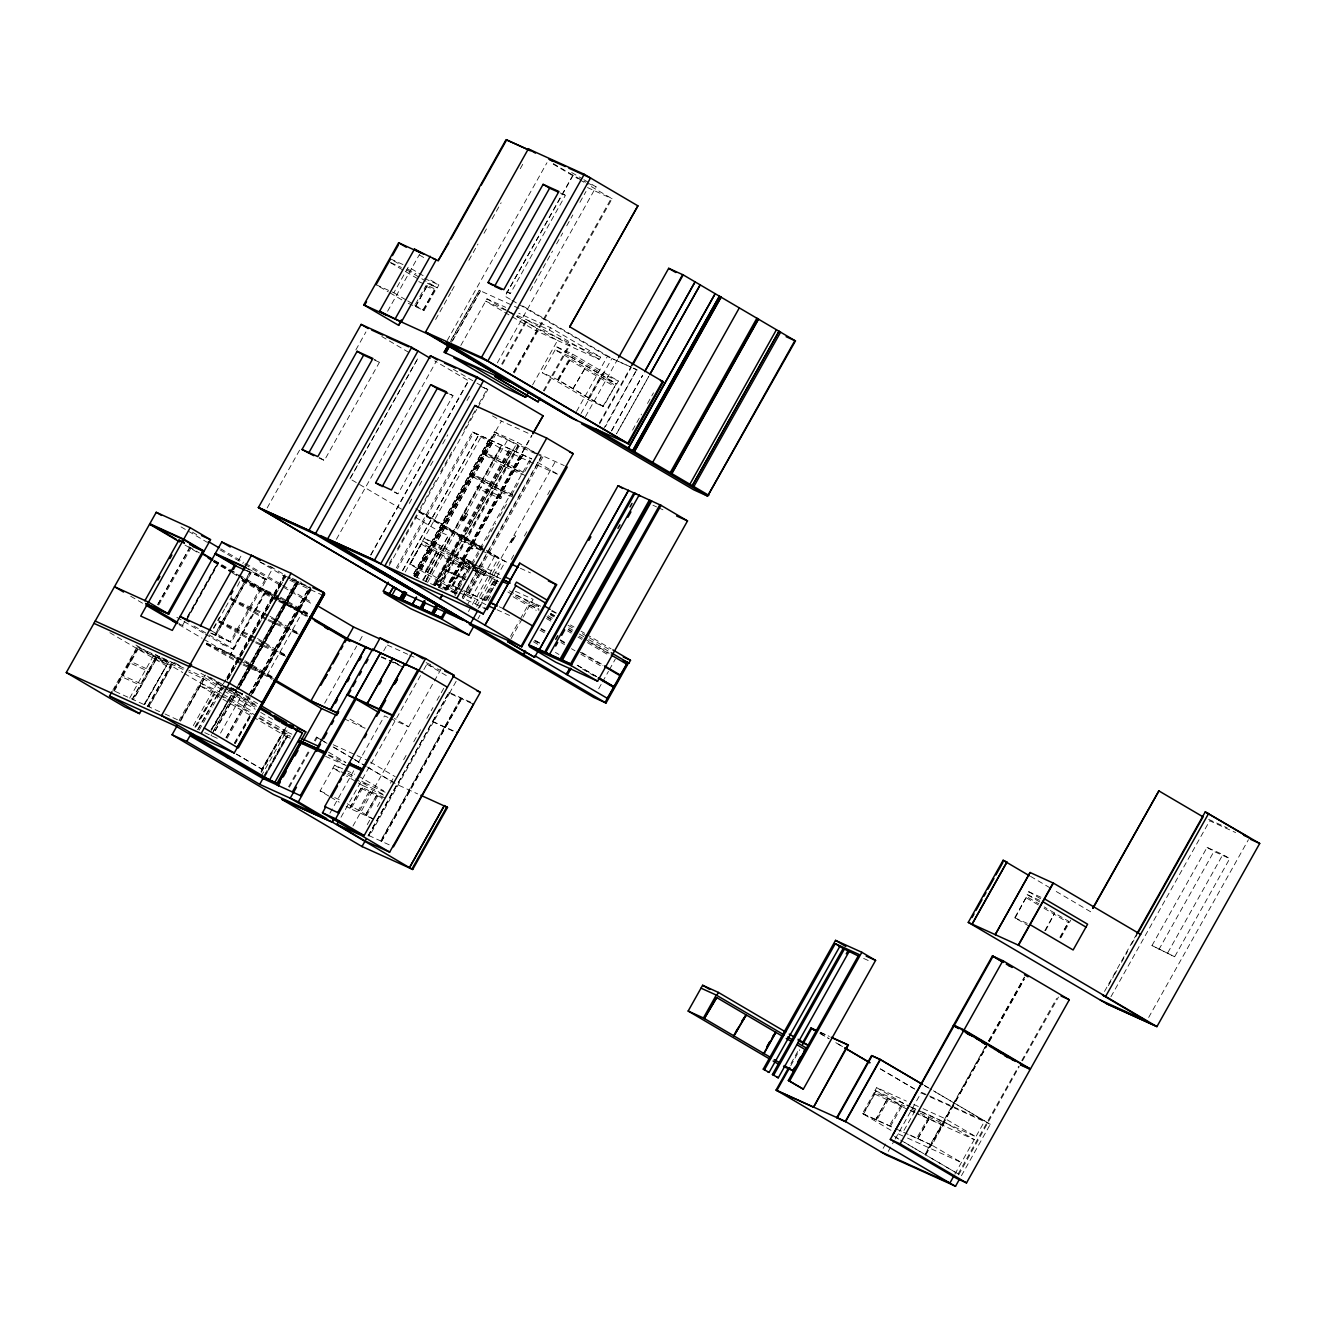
<?xml version="1.0" encoding="UTF-8"?>
<svg xmlns="http://www.w3.org/2000/svg" width="1326" height="1326" viewBox="0 0 1326 1326"><rect width="100%" height="100%" fill="white"/><g stroke="black" fill="none" stroke-linecap="round" stroke-linejoin="round"><path stroke-width="0.75" stroke-dasharray="5 3.75" d="M284.576 577.937L284.609 576.396L285.587 576.976L227.973 679.625M285.587 576.976L284.493 575.55L225.171 681.266M252.968 693.216L311.577 588.761L310.615 588.197L310.417 589.639L321.621 594.744M421.9 542.997L410.016 564.18L421.9 542.997L466.818 569.434L454.934 590.617L466.818 569.434M436.801 553.224L436.784 551.765L425.431 573.18M1015.202 917.973L1026.573 896.558L1038.805 903.752M1060.253 937.797L1068.789 921.388L1044.175 906.918M157.695 604.441L189.767 547.29M157.91 604.523L189.966 547.389M158.706 605.037L190.994 547.986M112.76 690.282L137.158 646.79L187.215 669.63M114.401 688.84L121.279 676.558L141.12 685.691L133.246 699.714L132.235 699.117L140.108 685.094L141.12 685.691M122.091 675.133L129.152 662.536L148.993 671.669L141.915 684.266L122.091 675.133L123.103 675.73M130.976 661.707L129.948 661.11L137.026 648.513L186.634 671.022M113.771 690.879L137.374 648.828M114.301 691.128L138.037 649.127L137.026 648.513M129.666 698.156L153.634 655.425L168.899 662.354L167.623 664.641L152.357 657.713M132.501 699.233L156.103 657.166L157.114 657.779L133.512 699.846M149.788 670.243L156.849 657.646L155.838 657.05L148.777 669.647L149.788 670.243L129.948 661.11M182.507 625.391L185.076 620.8M187.513 616.457L217.58 562.887L218.508 563.368L186.983 619.524M186.469 619.292L217.978 563.119M188.043 616.689L218.11 563.119M144.252 704.156L166.413 665.834L144.766 704.388M144.633 704.421L167.093 664.409M147.65 706.112L171.269 664.044L172.496 664.74L148.877 706.808M147.866 706.211L171.468 664.144M148.678 706.708L172.281 664.641M267.172 507.924L300.422 448.669M355.849 349.915L365.926 331.948M238.465 560.55L242.128 554.003M376.087 284.709L393.855 292.764L408.325 266.974L426.989 277.963M387.606 311.229L419.48 254.443M213.403 628.06L219.304 617.535M213.834 628.309L224.658 608.999M225.652 607.242L231.553 596.717M237.47 586.191L241.862 577.175M214.878 634.839L249.951 572.335M215.674 635.353L250.747 572.849M319.085 458.067L324.356 460.454L379.435 362.296L374.562 359.429M205.298 674.951L204.005 677.238L188.773 670.194M193.994 626.054L233.343 649.127L223.216 644.602L220.646 649.176L231.188 653.95L266.261 591.446L265.316 590.965L232.812 648.895M180.535 721.211L204.138 679.144L188.607 671.917M427.386 285.521L425.712 286.068L414.408 306.057L415.502 306.687L427.386 285.521L435.923 289.399L424.038 310.566L405.607 302.079M415.419 306.654L427.303 285.488L425.646 286.035M265.25 579.28L230.177 641.784L211.265 633.198M210.585 633.032L231.188 642.381L266.261 579.876L245.907 567.909M246.586 570.379L266.526 579.429L272.941 567.976L260.261 562.224M423.027 309.969L434.265 289.93L435.923 289.399M265.846 591.214L230.658 653.718L272.394 678.266M423.375 310.135L436.221 287.228L427.337 283.2M428.364 283.814L437.249 287.841L438.856 284.941L428.679 278.957M193.298 725.637L216.983 683.454L222.238 685.84M194.905 727.046L214.431 692.255L218.459 694.542M195.336 727.228L214.563 694.161L195.867 727.46M221.492 693.299L216.237 690.2L214.961 692.487L199.696 685.559L290.394 738.93M197.574 729.781L225.901 679.31M226.912 677.503L284.543 574.804L290.212 577.374M198.104 729.499L222.967 685.194L224.077 685.84L213.138 705.349M227.011 679.061L284.493 576.313L289.963 578.799M227.177 679.857L283.416 579.628M199.215 730.145L212.143 707.106M227.293 680.122L283.565 579.727M435.641 319.5L450.757 292.582M451.768 290.775L454.785 285.388M468.89 260.261L477.973 244.1M484.007 233.326L488.051 226.133M492.079 218.956L501.145 202.795M520.289 168.684L524.317 161.49M349.948 478.819L418.138 357.904L349.948 478.819L401.463 509.134M210.967 729.864L231.172 695.056L211.497 730.112M211.381 730.112L231.586 695.288L212.889 728.604M238.232 684.862L295.483 582.86L296.974 581.998L310.93 588.462L251.161 695.222M236.376 688.542L295.632 582.943L289.946 580.357M239.36 684.664L296.974 581.998M236.061 691.128L211.199 735.433L212.326 736.096M240.006 684.962L297.621 582.296L238.166 689.321M238.315 688.84L298.615 582.097L297.488 581.451L236.161 690.747L237.271 691.393M215.094 730.676L236.973 691.691M215.309 730.775L237.188 691.791L235.862 691.028L211 735.333L212.11 735.996M240.288 686.023L298.615 582.097L240.967 685.525M220.547 733.096L242.658 693.697M447.21 340.517L546.958 162.75M249.222 694.343L308.477 588.761L309.969 587.899L291.67 579.611M249.371 694.426L308.626 588.843L297.422 583.738M336.406 539.317L436.155 361.55M225.984 737.687L248.857 696.929M251.161 693.05L309.969 587.899M226.199 737.786L249.056 697.028M251.99 692.653L310.615 588.197M227.094 738.35L250.183 697.691M252.288 693.713L311.61 587.998M451.155 339.754L479.299 290.195L450.426 341.66M451.437 342.257L480.31 290.792L512.101 305.212M452.68 340.649L480.559 290.974L479.034 290.079M267.09 675.149L302.162 612.645M234.321 743.157L250.067 715.112L250.995 715.592L235.266 743.637M234.735 743.405L250.597 715.36M460.818 345.456L486.974 298.864L505.67 307.334M510.278 299.311L504.974 296.195L572.915 175.148L585.694 182.176M573.18 175.281L504.974 296.195M394.419 492.228L397.933 493.819L453.011 395.662L449.763 393.739M506.83 291.902L510.344 293.494L565.423 195.336L560.533 192.469M370.667 554.865L468.41 380.695M370.915 555.047L468.658 380.877L434.729 360.887M409.237 503.515L412.287 498.095M419.381 485.449L423.442 478.222M430.536 465.575L433.569 460.155M442.702 443.895L447.774 434.862M467.034 400.535L471.095 393.308M236.608 754.279L261.935 769.179L285.554 727.112M530.234 290.842L552.544 251.095M556.605 243.868L562.688 233.028M566.732 225.801L572.815 214.961M579.91 202.314L585.993 191.474M286.068 727.361L261.935 769.179M261.222 772.494L286.267 727.875M291.853 734.173L288.107 732.482L286.814 734.77L290.56 736.46M264.587 774.848L286.217 736.295L290.908 738.549M263.874 776.887L287.311 735.134L290.891 736.759M266.377 773.605L287.029 736.792M264.62 777.202L287.245 736.891L286.217 736.295M497.349 362.86L596.103 186.9L590.866 183.817M389.363 563.335L393.391 556.158M397.419 548.981L416.563 514.853M420.591 507.676L436.718 478.951M440.746 471.758L451.835 452.017M463.918 430.469L475.006 410.712M479.034 403.535L487.09 389.164M501.709 364.004L526.571 319.682L569.981 345.125L544.124 391.203M389.115 565.556L476.78 409.336M477.791 407.546L487.869 389.595L483.559 387.076M502.488 364.352L527.35 320.047M396.341 567.893L472.636 431.961L531.825 458.962L473.78 432.641L397.502 568.572M324.638 703.228L356.694 646.077M359.711 640.723L363.374 634.176M600.628 357.158L537.063 328.318L535.77 330.622L599.335 359.445L600.628 357.158L550.539 327.688L518.764 313.267M513.709 371.86L536.582 331.102L485.681 301.151L515.599 314.71M402.491 570.677L478.802 434.762L402.607 570.76M513.543 372.507L611.286 198.336M514.322 372.921L612.065 198.751L586.656 183.85M405.242 571.954L481.553 436.022M473.465 568.937L438.226 548.202L422.43 541.041L468.774 568.224L455.929 591.114L410.016 564.18L422.961 541.273M288.554 786.799L308.477 751.312M314.444 740.67L316.433 737.123L322.748 740.057M289.333 787.23L310.251 749.969M315.223 741.085L317.212 737.538L326.063 742.759M517.471 315.555L549.262 329.975L550.539 327.688M462.36 596.833L541.223 456.31L517.405 442.304L494.416 431.878L413.878 575.716L490.272 439.851M414.458 575.932L501.361 421.088L521.615 430.27M494.449 433.934L495.576 434.596L415.668 576.992L414.541 576.329L494.449 433.934L534.842 452.249M414.773 576.147L491.068 440.215M415.403 576.296L440.298 531.941L448.387 535.687L423.491 580.042M415.635 576.644L491.929 440.713M416.795 577.324L493.123 441.409M416.977 577.407L493.255 441.475L491.001 440.166M410.115 564.163L425.381 571.092L439.851 545.317L471.559 563.964M425.033 573.014L436.917 551.831M422.994 579.744L448.387 535.687M532.621 384.888L557.484 340.567L517.123 316.815M383.695 650.9L387.358 644.353M426.392 579.28L501.709 445.155M558.577 380.148L570.462 358.965L558.047 379.916L603.496 406.568L588.131 399.673L542.317 372.722L556.787 346.931L572.583 354.092L618.38 381.043L616.772 383.927L600.976 376.766M425.563 581.169L501.676 445.138M425.961 581.749L500.747 448.503L558.776 474.824L536.881 461.929M461.564 519.742L462.492 520.24L461.564 519.742L465.26 513.162L466.188 513.659L461.929 519.908M462.128 520.074L465.26 513.162M427.602 582.396L507.526 440.017M463.122 520.438L466.818 513.858L467.746 514.355L464.05 520.936L463.122 520.438L464.05 520.936M463.487 520.604L467.183 514.024M463.686 520.77L467.365 514.19M433.337 584.551L509.615 448.619M434.132 584.915L510.344 448.934L512.598 450.243L436.138 586.092M455.299 593.617L435.011 583.838L460.006 539.284L484.471 550.572M543.328 390.855L569.185 344.76L569.981 345.125M457.238 593.252L435.475 583.291L443.249 569.434L466.006 579.744M444.475 569.069L443.713 568.622L451.486 554.765L474.227 565.075M452.713 554.384L451.951 553.937L459.724 540.08L482.465 550.389M434.994 585.429L511.272 449.481M328.782 796.048L320.096 790.942L334.566 765.152L354.606 774.251M435.177 585.512L511.455 449.564M481.802 547.406L462.36 538.588L461.481 540.146L460.006 539.284M462.36 538.588L441.442 526.273L464.431 536.698L517.405 442.304M513.659 497.631L493.123 485.548L470.15 475.139L492.394 488.217L493.289 486.625L512.731 495.427M525.792 476.001L505.256 463.934L482.283 453.509L504.526 466.586L505.421 464.995L523.107 473.001M440.05 581.849L451.801 560.6L440.447 582.015M438.425 587.153L518.333 444.757L519.46 445.42L439.552 587.816M439.387 586.407L518.234 445.901L539.45 455.514M557.583 379.634L570.429 356.744L616.242 383.695L603.396 406.585L557.583 379.634L542.317 372.722M602.965 406.336L615.38 385.402L555.163 349.815L570.959 356.976L572.583 354.092M444.691 589.838L520.886 453.84M445.072 589.838L531.726 435.409M445.337 589.954L531.991 435.541M452.614 577.771L452.514 576.644L456.094 578.351L455.647 579.147L452.05 577.44L455.647 579.147M461.299 562.29L460.288 562.771L463.885 564.478L464.332 563.666L460.735 561.975L463.769 563.335L463.885 564.478M469.454 547.754L469.354 546.627L472.934 548.334L472.487 549.13L468.907 547.439L472.487 549.13M445.901 590.368L522.195 454.453L446.017 590.435M498.675 581.783L464.398 562.125L466.023 559.24L471.625 561.776M455.083 578.816L456.094 578.351M471.923 548.798L472.934 548.334M459.509 589.705L452.05 585.247L463.934 564.064L496.885 579.014L497.399 580.821L486.161 600.844L461.166 589.374M453.078 585.843L464.315 565.804L463.934 564.064M329.892 813.236L354.175 769.958M358.235 762.748L384.54 715.858L388.253 717.548M454.387 594.214L530.665 458.282M455.033 595.805L484.321 543.594M486.659 539.45L495.692 523.356M499.703 516.195L507.576 502.173M511.604 494.979L518.764 482.216M524.748 471.559L530.814 460.752M573.064 388.75L585.346 367.733L572.931 388.667M463.404 598.639L543.312 456.243L542.185 455.58L462.277 597.96L482.482 607.126M341.014 817.214L422.861 671.354M423.872 669.564L426.906 664.16L439.95 670.061M468.592 592.739L480.476 571.572L480.857 573.313L469.47 593.286M349.832 808.412L361.086 788.373L362.744 787.826L385.982 798.368M362.744 787.826L350.86 809.009L346.152 806.258M385.153 792.219L365.098 783.119L363.49 786.003L346.517 776.025M466.603 606.197L494.482 556.522L487.471 552.395M576.512 411.458L607.374 356.445L631.657 367.451M468.443 611.551L471.426 606.231M472.421 604.457L498.311 558.329L484.189 550.008M588.479 397.734L600.496 376.634M588.131 399.673L602.601 373.882L618.38 381.043M581.053 413.447L611.932 358.434L631.425 367.285M475.354 604.059L555.263 461.663M510.858 542.085L514.554 535.505L515.482 536.002L511.786 542.583L510.858 542.085L511.786 542.583M511.223 542.251L514.919 535.671M511.405 542.417L515.101 535.837M352.981 826.015L440.912 669.332M476.631 606.363L502.521 560.235L509.118 563.152M585.462 416.613L617.551 359.429M478.089 608.568L493.388 581.302L497.001 582.943M479.498 607.59L505.388 561.462L484.305 549.063M485.001 600.181L497.018 579.064M365.313 815.424L376.551 795.385L378.275 794.871L366.324 816.02L365.313 815.424L376.617 795.418M486.012 600.777L497.25 580.755L464.315 565.804M477.94 618.877L479.962 615.264M488.051 600.86L491.084 595.457M511.289 559.456L514.322 554.053M524.416 536.035L527.45 530.649M547.671 494.631L550.688 489.228M367.252 824.59L371.297 817.38M377.363 806.573L382.418 797.572M390.49 783.169L394.535 775.975M403.634 759.765L407.679 752.555M413.745 741.764L420.806 729.151M426.873 718.344L432.939 707.554M436.983 700.343L444.044 687.746M599.402 422.928L630.48 367.551M367.982 835.861L396.872 784.412L417.64 793.893M368.23 836.043L448.934 692.338L471.294 702.482M599.584 423.922L630.828 368.263M432.608 721.692L433.37 722.14L369.506 835.927L368.744 835.479L432.608 721.692L457.337 733.013M448.752 692.901L449.514 693.349L433.503 721.908L432.724 721.46L448.752 692.901L473.498 704.222M456.127 681.349L449.696 692.785L448.934 692.338M602.899 430.022L636.745 369.689L605.402 426.773M380.86 840.966L444.707 727.178M444.84 726.946L460.868 698.388M611.452 430.917L642.696 375.258L611.518 430.95M381.407 841.314L445.254 727.543M445.387 727.294L461.415 698.736M510.543 636.381L519.328 620.717M520.306 618.977L530.068 601.556L538.588 606.579M511.057 638.684L522.096 619.01M523.107 617.22L533.135 599.335L515.068 591.131M632.552 430.121L641.519 414.143M647.486 403.502L653.469 392.861M598.689 688.774L601.606 683.553M602.584 681.813L608.452 671.37M609.43 669.63L615.281 659.171M790.976 1063.518L798.948 1049.33M790.76 1065.706L799.727 1049.744M914.841 1112.68L905.559 1108.47L875.011 1090.502L876.635 1087.618L906.338 1101.077M890.973 1130.332L862.464 1113.525L874.348 1092.342L904.796 1106.149M876.038 1091.099L863.193 1113.989L893.923 1127.929M863.475 1114.122L874.712 1094.083L874.348 1092.342M876.867 1120.188L875.724 1119.542L887.608 1098.359L888.105 1100.166L876.751 1120.138M875.84 1119.592L887.724 1098.409M901.398 1104.624L889.398 1125.741L890.542 1126.387M890.426 1126.338L901.779 1106.365L901.282 1104.558M883.149 1148.382L886.133 1143.062M1039.717 901.929L1027.136 894.602L1028.744 891.718L1041.026 897.288M1029.208 926.194L1014.688 917.725L1027.65 894.835M888.238 1151.416L894.205 1140.774M895.199 1139.001L921.089 1092.856L928.565 1096.254M915.089 1110.823L903.089 1131.94L899.691 1130.398M928.764 1117.022L916.763 1138.139L917.89 1138.802L929.128 1118.763L928.648 1116.973M917.774 1138.736L929.012 1118.713M1044.772 930.736L1054.684 913.084L1044.374 932.907M985.268 1046.728L924.835 1154.416L958.814 1174.306L925.1 1154.565L986.527 1045.087M988.5 1040.976L1024.335 977.113M988.748 1041.125L1024.6 977.262M922.034 1112.315L975.87 1136.73L945.339 1118.763L943.714 1121.647L974.245 1139.614L916.697 1113.508M925.531 1154.731L985.964 1047.043M989.196 1041.291L1024.037 979.201M925.797 1154.88L987.224 1045.402M989.445 1041.44L1024.302 979.35M895.63 1128.691L931.88 1145.15L944.725 1122.244L921.437 1111.553M1059.888 937.283L1068.789 921.388M1060.833 937.78L1070.712 920.178M954.836 1174.223L984.704 1120.984L929.891 1088.745M958.118 1173.991L1018.55 1066.303M1021.766 1060.551L1056.623 998.461M958.698 1174.853L1019.246 1066.618M1022.462 1060.866L1058.463 997.086M961.433 1175.714L990.307 1124.249L933.438 1090.801M1104.492 991.45L1136.73 934.001M1108.37 985.649L1113.409 976.682M1114.404 974.875L1117.437 969.488M1121.465 962.311L1127.514 951.538M1131.542 944.361L1136.581 935.377M1110.939 996.754L1209.693 820.794L1235.617 832.562M1151.996 945.554L1207.074 847.397L1222.87 854.574L1229.749 858.602L1174.654 956.759L1151.996 945.554L1174.654 956.759M1158.874 949.598L1213.953 851.441L1229.749 858.602M1167.792 952.714L1222.87 854.574M1148.664 1017.44L1248.429 839.69M261.073 771.599L285.736 727.659M261.139 776.323L287.046 730.145M584.302 368.711L585.479 367.799M478.172 486.244L476.846 486.675L477.145 488.067L500.117 498.493L501.443 498.046L501.145 496.653L478.172 486.244L478.471 487.636L477.145 488.067M501.145 496.653L499.819 497.101L500.117 498.493M587.435 182.955L596.103 186.9M587.517 187.563L612.065 198.751M560.169 192.95L565.423 195.336M514.455 306.339L520.09 308.908M633.198 368.081L636.745 369.689M633.53 368.296L637.259 370.004M402.988 264.57L390.557 258.918L400.734 264.918M390.722 262.614L401.38 267.454M424.651 278.51L438.856 284.941M418.767 281.609L423.889 283.93M425.712 286.068L434.265 289.93M483.476 387.524L487.355 389.28M480.36 386.181L487.869 389.595M374.181 359.91L379.435 362.296M449.497 394.071L453.011 395.662M523.472 431.116L528.991 433.619M652.956 505.239L656.585 506.897M658.409 507.725L663.862 510.195M536.682 453.078L564.23 465.575M504.526 466.586L522.195 474.609M492.394 488.217L510.062 496.239M1208.649 819.402L1227.18 827.805M480.509 550.257L471.608 546.213M481.902 550.82L498.311 558.329M520.339 568.241L530.499 572.915M439.851 545.317L424.055 538.157L469.868 565.108L468.244 567.992L484.04 575.153L475.222 569.965M479.1 565.174L501.526 575.335M451.951 553.937L475.454 564.71M474.99 565.522L451.486 554.765M464.398 562.125L475.603 567.213M477.476 568.058L499.902 578.219M500.913 578.816L465.409 562.721L452.564 585.611L488.067 601.722M473.365 566.699L485.647 572.268L473.316 565.009M495.427 585.843L491.78 584.186L495.327 586.291M515.482 594.943L530.068 601.556M540.61 606.164L531.577 602.07L538.638 606.231M551.467 611.087L556.887 613.54M529.952 604.954L539.118 609.115M550.124 614.104L555.627 616.59L550.522 613.59M443.713 568.622L464.713 578.136M463.255 578.6L443.249 569.434M452.05 585.247L459.343 588.545M499.289 606.794L503.018 608.501M459.31 592.656L471.194 598.043L464.15 593.899M485.83 604.673L461.249 590.716M497.035 609.761L510.112 615.695M435.475 583.291L458.216 593.6M435.011 583.838L456.227 593.451M414.541 576.329L445.768 590.484M1090.701 911.807L1053.656 889.978M1027.136 894.602L1042.916 901.763M292.085 578.219L301.516 582.495M285.604 576.213L310.483 587.335M290.875 579.379L297.936 582.578M1014.688 917.725L1030.07 924.653M246.338 570.71L266.261 579.876M387.374 645.066L407.679 654.265M409.535 655.11L416.911 658.458M426.143 662.635L431.679 665.155M242.409 579.628L278.908 596.186M241.896 580.523L278.41 597.081M277.399 599.733L240.57 578.799M279.239 600.562L310.267 614.634M276.902 600.628L240.072 579.694M278.725 601.457L309.77 615.529M381.474 656.735L390.905 661.011M392.778 661.873L400.336 665.287M381.208 657.199L401.96 666.613L393.474 661.608M268.233 615.231L229.895 597.844L266.725 618.778M231.205 599.584L267.719 616.142M268.548 619.607L299.577 633.679M266.211 619.69L231.122 599.783M268.034 620.518L299.063 634.59L269.46 617.17M219.238 620.916L255.752 637.475M218.724 621.828L255.238 638.386M432.724 721.46L456.708 732.333M254.244 641.022L217.414 620.087M256.067 641.85L287.096 655.922M253.73 641.933L218.641 622.027M255.553 642.762L286.582 656.834L256.979 639.414M390.109 718.377L408.657 726.797L394.419 718.41M179.176 623.866L183.038 625.623L178.96 623.303M243.271 659.718L204.933 642.331L241.763 663.265M206.243 644.071L242.757 660.63M243.586 664.094L274.615 678.166M241.249 664.177L206.16 644.27M243.072 665.006L274.101 679.078L244.498 661.657M344.18 718.791L364.998 728.256M863.64 958.416L869.127 960.902M231.039 687.664L237.304 690.631L232 688.227M229.846 688.028L242.84 693.929M224.807 686.023L241.547 693.614M161.739 657.646L180.154 666M229.613 688.36L248.144 696.763M200.972 683.271L216.237 690.2M333.24 744.748L367.087 760.163M328.682 754.842L345.721 762.583M325.583 756.334L344.445 764.887M345.705 773.82L332.942 768.036L339.887 772.13M347.528 774.649L382.684 794.108M383.529 795.103L362.462 785.406L349.616 808.313L373.07 818.938M361.086 788.373L384.308 798.915M115.296 691.443L162.369 712.924M165.004 713.985L180.121 720.979L203.74 678.912L180.004 720.979L179.109 720.383L203.524 676.873L255.172 707.272M204.751 732.665L217.547 738.466M320.096 790.942L327.389 794.241M334.682 797.556L341.975 800.854M820.148 1032.225L829.38 1036.418M820.844 1032.622L828.186 1035.938M368.744 835.479L393.49 846.8M921.57 1092.359L984.704 1120.984M930.438 1097.099L990.307 1124.249M913.763 1104.459L921.189 1107.823M923.062 1108.652L945.339 1118.763M875.011 1090.502L910.299 1106.497M911.31 1107.094L920.592 1111.304M910.879 1107.26L920.178 1111.47M911.575 1109.232L914.973 1110.774M920.161 1113.127L942.322 1123.172L942.687 1124.912L917.144 1113.326M874.712 1094.083L901.663 1106.315M910.249 1110.21L915.338 1112.514M862.464 1113.525L892.912 1127.332M909.984 1135.073L931.449 1144.951M898.282 1133.879L905.708 1137.244M907.564 1138.089L961.4 1162.504L931.88 1145.15M571.672 172.513L582.147 178.678M583.888 179.706L589.125 182.789M553.29 163.612L572.915 175.148M553.24 164.175L578.219 178.844M579.628 179.706L585.346 183.038M507.096 291.587L510.344 293.494M522.659 305.925L611.932 358.434M512.035 300.356L517.339 303.472M519.112 304.516L607.374 356.445M549.262 329.975L599.335 359.445M419.381 254.99L426.674 259.233M486.974 298.864L514.604 315.124M516.328 316.135L537.063 328.318M508.339 311.66L515.366 315.787M556.787 346.931L602.601 373.882M570.959 356.976L616.772 383.927M569.285 359.876L614.203 386.314M407.53 268.913L416.016 273.902M406.701 269.874L437.249 287.841M390.64 262.813L418.469 279.173M393.855 292.764L406.005 299.908M407.745 300.936L412.966 304.002M414.69 305.013L424.038 310.566M379.567 286.748L388.253 291.853M389.993 292.88L402.143 300.024M453.426 369.357L475.238 382.153M476.979 383.181L482.167 386.231M381.789 336.506L409.485 352.799M492.526 415.9L501.361 421.088M1207.074 847.397L1213.953 851.441M494.416 431.878L518.234 445.901M472.636 431.961L500.747 448.503M523.273 472.387L506.167 462.326L483.178 451.901L505.421 464.995M512.847 495.029L494.018 483.957L471.045 473.531L493.289 486.625M514.554 535.505L515.482 536.002M466.818 513.858L467.746 514.355M394.667 491.896L397.933 493.819M464.431 536.698L481.852 546.958M415.8 508.77L482.548 548.036M419.497 511.388L502.521 560.235M418.834 511.554L482.415 548.981M418.966 512.085L480.443 548.251M319.467 457.586L324.356 460.454M1030.551 876.37L1051.866 888.917M415.568 517.405L440.53 532.124M466.023 559.24L472.802 563.235M474.493 564.23L496.554 577.208M551.881 610.358L556.986 613.358M1028.744 891.718L1040.811 898.813M551.019 613.507L554.55 615.579M570.445 624.944L573.976 627.016M581.053 631.176L584.584 633.248M586.341 634.292L611.087 648.845M493.388 581.302L496.952 583.407M509.399 590.716L537.859 607.474M550.307 614.783L553.854 616.888M568.092 625.259L573.429 628.391M582.313 633.629L587.65 636.762M589.424 637.806L610.772 650.37M507.875 591.96L539.052 610.308M548.135 615.712L553.439 618.828M568.821 627.828L572.832 630.231M579.429 634.06L586.954 638.535M588.711 639.58L609.877 652.027M1026.457 897.934L1040.446 906.172M1044.059 908.293L1068.673 922.78M513.112 596.75L536.234 610.358M546.909 616.623L552.246 619.772M568.241 629.187L571.804 631.275M584.252 638.602L609.148 653.254M547.588 617.601L551.086 619.673M568.572 629.949L572.07 632.021M579.064 636.132L582.562 638.187M588.495 641.685L609.479 654.033M421.784 544.389L466.702 570.81M546.511 618.562L551.831 621.679M567.511 630.911L571.224 633.099M578.003 637.093L581.816 639.331M587.435 642.629L608.419 654.978M540.958 628.458L546.627 631.74M560.202 639.778L565.87 643.06M581.882 652.541L603.28 665.072M541.058 629.22L544.572 631.275M560.301 640.541L565.556 643.624M580.224 652.259L602.965 665.635M539.997 630.165L545.251 633.264M560.997 642.53L564.495 644.585M571.489 648.696L574.987 650.751M580.921 654.248L601.905 666.597M469.619 593.352L468.459 592.689L480.344 571.506L480.708 573.246M425.381 571.092L457.089 589.755M534.875 640.259L540.113 643.359M577.523 665.37L596.766 676.691M536.201 641.104L539.699 643.16M555.428 652.425L558.942 654.48M577.108 665.171L596.352 676.492M534.544 640.839L538.041 642.895M582.462 669.017L596.451 677.255M533.483 641.784L538.737 644.867M270.62 566.616L284.543 574.804M259.631 561.694L284.493 576.313M426.906 664.16L449.249 677.304M192.436 532.174L199.513 536.35M220.762 548.848L243.769 562.39M245.542 563.434L280.963 584.269M282.72 585.313L312.82 603.015M181.016 526.886L207.569 542.516M219.967 549.809L242.989 563.351M244.763 564.395L281.941 586.258M283.698 587.302L313.798 605.004M247.863 568.44L266.526 579.429M280.664 597.214L308.527 613.606M280.151 598.109L308.03 614.502M214.331 560.301L228.503 568.622M230.276 569.666L237.354 573.843M239.128 574.871L274.532 595.705M276.305 596.75L306.405 614.468M214.033 560.799L307.466 615.778M188.756 546.66L199.381 552.925M213.552 561.246L236.558 574.788M238.332 575.832L273.736 596.667M275.51 597.711L307.383 616.457M184.96 545.036L199.115 553.373M213.287 561.71L230.989 572.119M232.763 573.163L239.84 577.34M241.614 578.368L277.018 599.203M278.791 600.247L307.118 616.921M269.974 616.259L297.836 632.651M257.493 638.502L285.355 654.895M210.834 630.397L231.188 642.381M176.855 617.319L182.209 620.469M183.982 621.513L203.607 633.049M205.381 634.11L223.216 644.602M349.915 719.123L365.18 728.107M245.012 660.746L272.874 677.138M130.694 596.236L144.965 604.639M178.861 624.579L202.049 638.22M203.839 639.265L239.509 660.265M240.139 660.646L272.029 679.393M924.553 1085.563L931.664 1089.757M924.57 1085.613L928.117 1087.701M370.385 762.069L395.231 776.688M333.141 746.919L352.617 758.373M354.39 759.417L366.772 766.71M368.545 767.737L395.098 783.368M820.512 1033.65L829.347 1038.855M838.198 1044.059L843.502 1047.175M880.63 1069.038L914.244 1088.795M316.433 737.123L321.704 740.223M323.461 741.251L326.958 743.322M333.97 747.45L353.263 758.787M355.02 759.831L365.545 766.014M367.302 767.041L397.104 784.594M819.783 1033.269L828.667 1038.49M835.778 1042.667L842.888 1046.86M880.215 1068.806L917.526 1090.768M230.84 687.846L257.625 703.609M210.685 677.553L224.276 685.509M207.055 675.995L226.481 687.415M228.254 688.459L256.498 705.067M200.939 673.293L227.691 689.039M229.464 690.084L256.183 705.813M216.983 683.454L224.111 687.647M225.901 688.691L256.216 706.543M328.516 752.207L345.871 762.417M202.712 678.315L222.718 690.084M223.895 690.846L255.238 709.211M260.741 712.443L274.25 720.399M174.402 662.536L179.673 665.635M328.516 755.256L346.335 765.732M155.308 654.348L168.899 662.354M223.249 694.327L253.051 711.847M260.062 715.974L288.107 732.482M135.932 645.016L182.773 672.564M184.563 673.608L220.53 694.791M222.022 695.653L289.897 735.599M358.252 775.892L383.711 790.876M137.158 646.79L167.623 664.641M219.768 695.388L251.758 714.217M258.769 718.261L287.311 735.134M109.859 632.717L166.413 665.834M334.566 765.152L341.346 769.146M348.141 773.141L354.92 777.135M361.716 781.13L365.098 783.119M876.635 1087.618L907.166 1105.586M148.993 671.669L147.965 671.072L140.904 683.669L141.915 684.266M129.152 662.536L130.163 663.133M347.263 803.722L373.302 819.054M330.522 797.059L339.207 802.18M121.279 676.558L122.29 677.155M894.337 1136.365L897.801 1138.404M904.73 1142.482L923.791 1153.703M895.365 1137.078L898.829 1139.117M900.569 1140.128L923.095 1153.388M236.111 753.914L262.83 769.644M249.736 572.252L214.663 634.74L215.889 635.436L250.962 572.948L249.736 572.252M489.161 439.47L412.867 575.385L489.145 439.453M522.991 454.801L446.68 590.733L522.974 454.785M368.843 791.887L357.539 811.893L358.617 812.523L370.501 791.357L368.777 791.871M444.492 727.079L380.645 840.866L381.623 841.413L445.47 727.626L444.492 727.079M460.652 698.288L444.624 726.847L445.602 727.394L461.63 698.835L460.652 698.288M648.745 376.418L616.491 433.884L648.795 376.451"/><path stroke-width="1.5" d="M189.784 665.254L229.381 683.205L263.261 703.194L324.605 593.882L323.478 593.236L262.15 702.531M141.086 710.753L139.479 713.62L124.727 706.94L66.3 672.564L149.556 524.201L183.502 539.599L203.856 551.583L168.783 614.087L146.54 603.993M176.358 539.384L149.805 523.753L156.236 512.3L190.182 527.698L210.536 539.682L204.121 551.119L189.701 544.588M144.816 600.844L178.894 540.13L184.413 542.632M157.86 580.009L159.866 576.429M169.894 558.577L171.899 555.014M183.502 539.599L140.722 616.076L172.314 630.397L215.094 553.937L245.907 567.909M149.805 523.753L183.767 539.152L190.182 527.698M139.479 713.62L109.544 696.017L111.948 691.724M202.845 550.986L167.772 613.49L145.661 603.463M235.713 565.456L215.342 553.472L221.774 542.019L252.586 555.992M400.634 321.804L398.645 325.351L363.772 304.864L398.629 242.774L423.707 254.211M364.551 305.278L366.54 301.731M376.087 284.709L380.048 277.664M380.479 276.902L390.441 259.15M392.43 255.603L398.397 244.962M405.441 594.048L463.536 620.303L316.218 533.649L258.454 507.444L405.756 594.114L258.388 507.56L361.169 324.406L411.706 347.329L430.188 358.235M200.359 626.021L234.437 565.307L245.31 570.246M233.442 569.484L235.448 565.904L215.094 553.937M302.046 449.464L357.125 351.307L372.921 358.468L317.842 456.625L302.046 449.464L313.831 455.68M379.617 311.245L414.458 249.139L436.254 259.83L401.413 321.936L379.617 311.245L385.617 314.776M194.624 735.052L161.54 715.592L251.459 555.345L291.057 573.296L324.141 592.755L234.221 753.019L189.353 732.665L269.609 779.887L297.239 730.676L259.78 708.631M308.56 453.293L363.639 355.136L372.424 359.114M230.873 594.694L232.879 591.114M395.413 318.406L430.254 256.299M401.364 319.914L398.645 325.351M172.065 734.786L186.8 741.466L259.681 784.346L298.35 801.882L326.859 818.656L273.454 794.44L172.065 734.786L177.004 726.002M433.055 258.454L438.16 260.692L506.084 139.644L530.118 150.551M448.801 242.923L438.16 260.692M450.823 239.31L479.216 188.723M481.239 185.11L506.598 139.943L530.367 150.716M186.8 741.466L190.016 735.748L263.642 778.959M258.388 507.56L308.925 530.483L411.706 347.329M425.547 332.064L481.537 357.324L628.524 443.796L572.534 418.552L425.547 332.064L528.328 148.926L584.252 174.286L637.905 205.845L569.716 326.776L637.905 205.845M161.54 715.592L201.138 733.543L291.057 573.296M521.831 646.74L467.68 622.342L327.605 538.953L430.386 355.799L477.244 377.048L543.08 415.784L533.002 433.735M449.696 345.987L445.718 353.081L444.193 352.186L448.171 345.075M448.437 345.208L444.193 352.186M449.448 345.804L445.47 352.898L509.283 381.905L427.337 333.688M375.623 482.83L430.701 384.673L446.497 391.833L391.419 489.99L375.623 482.83L380.512 485.697M488.034 282.504L543.113 184.347L558.909 191.508L503.83 289.665L488.034 282.504L492.924 285.388M382.137 486.659L437.215 388.501L447.757 393.275M558.412 192.154L549.627 188.176L494.548 286.333L501.576 289.516M263.261 703.194L324.605 593.882M584.252 174.286L481.471 357.44L628.474 443.912L663.315 381.805L569.716 326.776M477.244 377.048L374.462 560.202L327.605 538.953M259.681 784.346L262.896 778.627M384.938 565.754L474.874 405.507L546.726 438.094L573.213 453.674L483.277 613.921L411.425 581.335L384.938 565.754L456.807 598.341L483.277 613.921M311.991 701.471L310.964 700.874L346.036 638.37L373.136 650.652L380.131 637.939L425.563 658.541L454.072 675.299L364.136 835.562L350.976 829.595L322.483 812.821L325.483 807.451M320.809 685.31L326.826 674.586M328.831 671.022L330.837 667.442M332.843 663.878L338.843 653.171M340.848 649.591L342.854 646.027M344.859 642.447L346.865 638.883M311.709 617.585L347.13 638.419L353.545 626.983L379.137 638.585M325.019 678.249L327.025 674.685M383.297 591.147L442.486 618.148L383.297 591.147L388.319 582.213M277.515 785.108L301.118 743.041M278.311 785.622L280.283 782.108M283.234 776.854L286.184 771.599M295.035 755.82L297.985 750.566M303.273 741.168L321.572 708.548L336.705 715.427L338.71 711.764M393.49 586.788L389.446 593.932L393.59 586.854M396.109 587.982L392.082 595.125M330.622 709.775L365.694 647.27M335.428 703.145L337.434 699.564M347.462 681.713L349.467 678.133M359.479 660.282L361.484 656.702M403.85 591.495L399.806 598.639L403.966 591.562M316.118 749.853L292.4 791.871L293.527 792.517M316.815 748.361L346.981 694.841L393.325 715.99L392.297 715.394L362.247 768.964L349.186 763.047L379.253 709.476L380.264 710.073M348.257 694.99L347.23 694.393L372.54 649.292L417.872 669.845L447.392 687.216M404.844 591.81L400.949 599.037L404.96 591.877M403.933 600.661L401.662 599.352L404.679 593.982M296.477 787.246L290.212 798.186L318.704 814.96M316.483 751.378L320.527 744.168M323.544 738.764L326.958 732.947M331.633 724.361L333.655 720.764M348.804 693.747L350.826 690.15M352.849 686.553L355.882 681.15M359.396 675.149L361.418 671.536M365.993 663.149L368.015 659.536M401.728 599.385L404.745 594.031M402.59 599.899L406.601 592.739L402.772 599.982M299.941 740.72L324.853 752.008L354.92 698.437L379.203 712.708M355.285 698.04L380.595 652.939M298.35 801.882L356.048 699.084M525.66 397.286L474.758 367.352L453.857 357.871L504.758 387.805L525.66 397.286L527.649 393.739M416.381 597.181L412.353 604.325L416.563 597.28M424.187 600.579L420.176 607.739M393.689 659.022L392.546 658.359L367.236 703.46L368.396 704.123M367.368 703.509L392.678 658.425M425.033 600.96L421.071 608.17L423.276 609.43M379.385 684.216L381.407 680.603M424.95 603.313L421.933 608.667L425.132 603.396M538.157 401.844L494.747 376.402L537.361 401.48L538.157 401.844L540.146 398.297M431.679 613.109L435.574 605.883M442.055 595.225L440.033 598.805L442.32 595.341M532.737 433.619L543.08 415.784M436.884 606.479L432.84 613.623L437 606.546M324.771 806.539L348.39 764.472L362.462 771.003L361.434 770.406L337.832 812.473L338.843 813.07L324.771 806.539L325.798 807.153M379.501 709.012L404.811 663.928M394.518 684.282L397.551 678.862M331.5 796.727L337.517 786.003M339.522 782.439L341.528 778.859M343.533 775.279L350.561 762.781M364.6 737.753L366.606 734.173M376.634 716.305L385.667 700.211M395.281 683.089L397.286 679.509M405.358 665.138L412.403 652.574L423.093 658.856M441.343 617.468L445.354 610.308M473.896 626.071L468.857 635.071L410.811 608.75L383.844 592.904L441.89 619.209L445.934 612.015M456.807 598.341L546.726 438.094M331.997 822.087L333.986 818.523M334.235 818.706L332.246 822.253L282.372 799.644M417.872 669.845L392.562 714.946L393.573 715.543L347.23 694.393M322.483 812.821L335.644 818.788L425.563 658.541M452.846 676.144L480.344 692.321L389.645 852.121L365.429 841.148L336.986 824.407L339.008 820.811M618.546 357.655L668.685 268.316L683.221 274.896L795.451 340.931L708.2 495.079M477.509 611.137L470.531 623.568L380.96 570.86M483.874 607.921L487.288 609.463L567.197 467.067L566.069 466.404M519.792 563.136L484.951 625.226L519.792 563.136L556.622 584.766L521.764 646.856L374.512 560.086L320.428 535.555L467.73 622.209M631.491 365.761L682.625 274.631M365.993 839.408L362.015 846.502L412.734 869.425M632.833 364.683L683.221 274.896M515.864 585.611L503.018 608.501L532.538 625.872M695.089 281.891L644.701 371.661L695.039 281.858M700.128 284.858L649.74 374.628L700.227 284.908M627.695 443.497L662.536 381.391L660.431 380.446L663.315 381.805M715.145 293.692L628.441 448.072L715.195 293.726M521.002 646.442L555.843 584.352M633.878 451.254L676.194 375.855M678.216 372.258L720.532 296.858M634.226 451.47L720.979 297.057M528.726 644.884L618.065 485.697L661.044 505.339L571.108 665.602L529.256 646.624L555.743 662.204L597.595 681.183L687.514 520.919L659.917 504.676L570.578 663.862L528.726 644.884L571.705 664.525L570.578 663.862M628.474 662.967L606.015 703.012L523.09 654.232L525.477 650.95M523.903 654.712L525.428 652.011M588.877 540.378L590.899 536.781M444.326 805.595L409.469 867.701L444.326 805.595L447.508 807.435L412.668 869.541L332.064 821.971L281.593 799.23L362.263 846.684M411.889 869.127L446.746 807.02M534.593 657.282L507.609 641.602L534.593 657.282L538.621 650.138M544.737 652.027L633.961 492.775L637.093 494.482M635.005 493.255L545.715 652.475L547.754 653.668M652.69 462.343L739.295 307.914M555.727 639.331L557.732 635.751M617.949 528.428L619.955 524.864M629.999 506.98L632.005 503.399M639.049 495.228L549.528 654.315L550.854 655.077M555.677 646.044L557.682 642.464M561.694 635.303L564.71 629.933M627.944 517.256L630.944 511.886M560.069 659.121L649.409 499.935M562.357 660.149L651.696 500.963M670.26 472.603L756.914 318.19M671.288 473.266L756.931 320.66M671.636 473.481L758.373 319.069M569.185 669.381L566.417 674.321L570.379 668.205M569.865 669.779L567.097 674.735L571.058 668.602M707.62 496.106L595.391 430.088L581.451 423.756L693.68 489.791L707.62 496.106L794.854 340.666M605.054 702.448L627.513 662.403M607.325 698.404L613.938 687.548L598.208 678.282M599.849 678.547L614.269 686.984L620.452 675.928L604.722 666.663M620.353 675.166L626.983 664.326L611.236 655.061M623.237 660.597L628.905 663.166L630.513 660.282L612.844 649.889M769.577 1058.96L688.161 1011.042L702.631 985.268L718.41 992.428L785.688 1032.009M688.161 1011.042L703.426 1017.97L716.272 995.08L784.064 1034.893M718.41 992.428L716.802 995.312L701.006 988.152M716.736 997.566L704.321 1018.501L716.736 997.566L746.09 1014.838L733.676 1035.772M735.549 1032.424L737.422 1029.092M742.096 1020.738L746.09 1014.838M734.853 1034.247L738.615 1027.567M742.361 1020.887L746.339 1014.97L775.677 1032.241L763.793 1053.424M746.339 1014.97L733.924 1035.921M767.008 1046.496L769.826 1041.49M772.644 1036.484L775.677 1032.241M767.273 1046.645L770.075 1041.639M771.947 1038.308L775.925 1032.39L782.837 1036.451M775.925 1032.39L764.041 1053.573L763.262 1053.176M763.262 1069.137L835.529 940.366L861.85 952.3L875.591 960.389L803.324 1089.16L788.324 1080.508L859.049 954.471L835.247 943.681L764.522 1069.717L763.262 1069.137L769.113 1072.402L839.839 946.383L838.579 945.803M848.988 951.77L778.279 1077.806L772.428 1074.524L843.154 948.504L858.154 955.913M844.413 949.068L773.688 1075.104L772.428 1074.524M846.27 953.808L848.275 950.245M787.992 1068.839L776.041 1090.138L845.342 1121.415L955.466 1186.356L959.444 1179.262M802.926 1042.236L810.899 1028.031L816.451 1030.551M789.766 1067.48L776.821 1090.552L813.534 1107.21L848.391 1045.103L831.236 1037.263M802.711 1044.424L811.661 1028.446L817.181 1030.948M792.865 1070.596L794.738 1067.248M797.556 1062.242L800.357 1057.236M793.396 1070.828L805.28 1049.662L796.644 1044.573M783.517 1066.469L793.71 1071.093L795.683 1067.563M798.65 1062.275L801.6 1057.004M804.567 1051.717L806.556 1048.186M788.324 1080.508L789.583 1081.071L861.85 952.3M847.878 1044.805L813.534 1107.21M922.78 1084.519L880.116 1059.424L871.563 1055.546L836.723 1117.652L845.524 1121.697L880.365 1059.607L921.04 1083.541M837.22 1117.951L872.077 1055.844L880.365 1059.607M845.275 1121.531L880.116 1059.424M1136.73 934.001L1205.251 811.893L1259.7 843.469L1156.918 1026.622L1106.912 1003.948L968.262 922.382L1003.119 860.276L1006.915 862.066L972.074 924.172L1006.915 862.066M972.024 917.476L974.013 913.929M976.019 910.365L981.986 899.724M983.975 896.177L985.964 892.63M987.953 889.083L993.936 878.442M995.925 874.895L1002.887 862.464M1030.103 872.508L995.246 934.615L1030.103 872.508L1053.374 883.133L1018.534 945.239L968.262 922.382M954.024 1025.843L890.293 1139.399L956.676 1178.449L966.521 1182.908L1030.236 1069.369L963.853 1030.302L953.344 1025.545L892.597 1135.354M958.764 1028.197L953.576 1025.147L992.395 955.963L1002.904 960.704L1069.303 999.771L1030.468 1068.955L1020.639 1064.496M890.293 1139.399L900.139 1143.857L963.853 1030.302M953.576 1025.147L964.085 1029.904L1002.904 960.704M1092.74 908.194L1158.907 790.876L1093.005 908.31M953.842 1175.996L949.864 1183.09L881.16 1151.929M1137.592 933.587L1203.08 816.866L1158.642 790.76M1100.298 1000.019L1146.659 1021.037L1102.47 995.047L1105.602 996.472L1208.649 813.435M259.1 775.113L274.88 782.274L302.51 733.063L259.747 707.902M109.544 696.017L175.894 726.101L261.139 776.323L276.919 783.484L305.825 731.969L261.189 705.714M625.905 665.271L626.983 664.326M619.391 676.89L620.452 675.928M612.877 688.492L613.938 687.548M804.103 1050.557L805.28 1049.662M565.224 166.529L548.964 159.17L552.461 161.225M568.837 168.17L590.501 177.999L487.736 361.153L446.199 342.307L577.075 420.541M719.935 296.576L721.129 297.14L634.474 451.553L633.281 450.989M757.345 318.588L758.538 319.152L671.884 473.564L670.691 473.001M776.423 329.743L689.885 484.205M780.6 332.196L693.846 486.543M786.136 336.705L795.451 340.931M363.772 304.864L427.585 333.87M371.645 330.041L382.75 335.08M386.463 336.771L408.69 346.848M412.386 348.523L417.955 351.042L315.174 534.196L265.167 511.505M444.575 363.109L455.696 368.164M459.393 369.838L483.493 380.761L380.711 563.915L334.384 542.898M569.534 452L573.213 453.674M676.608 515.98L687.514 520.919M1243.871 835.363L1249.44 837.899L1205.251 811.893M1250.435 839.275L1259.7 843.469M510.991 564.014L518.466 567.395M548.367 580.954L556.622 584.766M505.256 577.042L510.875 579.578M503.648 579.926L509.25 582.462M504.659 580.523L510.261 583.059M502.488 581.55L507.957 584.037M623.303 657L630.513 660.282M490.603 602.733L496.073 605.203M489.791 602.501L497.416 605.949M489.559 606.38L495.162 608.916M365.628 563.848L463.47 620.419M606.015 703.012L593.799 697.476L469.305 624.231L481.935 629.966L523.521 654.431M201.535 535.588L210.536 539.682M312.837 587.633L324.141 592.755M215.342 553.472L246.155 567.445M192.668 546.378L203.856 551.583M444.674 671.039L454.072 675.299M476.614 690.631L480.344 692.321M418.883 670.442L372.54 649.292M347.13 638.419L372.722 650.022M1106.978 1003.832L1156.72 1026.39M1061.098 996.058L1069.303 999.771M148.529 602.17L114.484 586.705L123.55 592.042M210.933 630.463L180.021 616.424L188.806 621.596M172.496 620.85L177.502 623.121M310.964 700.874L338.064 713.156M311.262 701.139L337.252 712.924M866.193 956.129L875.591 960.389M95.207 621.049L191.657 664.807M93.914 623.336L190.281 667.028M290.046 724.808L293.543 726.399M297.057 727.991L305.825 731.969M288.471 726.698L292.234 728.405M295.483 729.88L302.51 733.063M301.217 738.433L318.091 746.074M1020.407 1064.911L1030.236 1069.369M420.872 795.302L447.508 807.435M299.875 740.82L325.881 752.621L324.853 752.008M298.251 741.88L325.069 754.046L324.058 753.45L300.438 795.517L301.466 796.114L262.614 778.362M66.3 672.564L162.65 716.255M226.464 757.179L227.392 757.66M831.866 1037.612L848.391 1045.103M336.986 824.407L361.186 835.397L389.645 852.121M798.169 1040.777L808.694 1045.551L798.07 1039.302M767.853 1071.839L769.113 1072.402M777.003 1077.226L778.279 1077.806M955.532 1186.24L886.232 1154.963L776.108 1090.022M528.328 148.926L535.455 153.12M543.113 184.347L549.627 188.176M668.685 268.316L675.812 272.51M414.458 249.139L420.475 252.669M398.629 242.774L406.22 247.2M595.971 429.044L708.797 495.344M425.613 331.948L572.6 418.436M430.386 355.799L437.481 359.976M361.169 324.406L368.247 328.583M638.85 495.128L640.193 495.891M618.065 485.697L622.723 488.449M474.874 405.507L478.404 407.579M430.701 384.673L437.215 388.501M357.125 351.307L363.639 355.136M1140.725 934.482L1053.126 882.95L1018.285 945.057L1156.918 1026.622M1003.119 860.276L1029.39 875.74M547.008 600.081L516.477 582.114L514.853 584.998L545.384 602.965M1044.54 898.879L1087.602 924.205L1073.132 949.98L1030.07 924.653M545.069 606.347L550.174 609.347M1042.916 901.763L1085.977 927.089M611.236 652.773L628.905 663.166M604.606 665.917L620.783 675.365M486.161 608.8L487.288 609.463M598.523 677.719L614.269 686.984M571.108 665.602L597.595 681.183M534.925 655.806L607.739 698.587M370.07 565.92L459.641 618.629M308.925 530.483L365.877 564.014M441.89 619.209L468.857 635.071M1003.55 962.411L993.075 956.245L954.272 1025.462L957.737 1027.501M1008.688 965.444L1012.152 967.483M1024.517 974.759L1028.015 976.814M992.395 955.963L1002.804 962.079M1006.268 964.118L1009.732 966.157M322.964 593.799L323.942 594.363M251.459 555.345L260.178 560.467M221.774 542.019L230.26 547.008M380.131 637.939L388.286 642.729M208.364 541.555L218.989 547.804M316.367 605.104L353.545 626.983M156.236 512.3L161.54 515.433M405.839 664.525L404.629 663.845L379.319 708.946L380.529 709.625M472.736 703.774L473.498 704.222L457.47 732.781L456.708 732.333M381.606 653.536L380.479 652.889L355.169 697.99L356.296 698.636M183.767 539.152L204.121 551.119M366.705 647.884L365.479 647.187L330.406 709.675L331.633 710.371M201.933 553.008L212.558 559.257M178.894 540.13L184.397 543.295M202.132 553.721L212.79 559.986M309.77 617.054L347.064 638.966M208.232 558.13L211.779 560.202M314.461 620.618L349.865 641.452M149.556 524.201L179.656 541.92M324.837 627.331L328.367 629.419M835.529 940.366L845.839 946.433M835.247 943.681L843.154 948.504M964.085 1029.904L1030.468 1068.955M456.575 732.565L457.337 733.013L393.49 846.8L392.728 846.353M966.405 1032.606L985.699 1043.943M989.196 1045.999L992.677 1048.054M997.881 1051.12L1001.412 1053.192M1004.843 1055.214L1008.406 1057.303M1011.788 1059.308L1015.385 1061.413M962.245 1030.236L972.638 1036.368M976.102 1038.407L986.494 1044.523M993.721 1048.767L1012.832 1060.004M953.344 1025.545L958.549 1028.611M966.173 1033.004L969.737 1035.092M981.969 1042.286L985.467 1044.341M1004.611 1055.612L1008.092 1057.667M346.981 694.841L347.992 695.437M148.429 602.103L168.783 614.087M155.689 608.004L156.916 608.7M145.777 603.695L177.717 622.491M274.465 679.492L311.792 701.371M146.125 605.336L177.071 623.535M273.802 680.437L321.621 708.581M262.333 701.852L263.294 702.415M811.661 1028.446L815.208 1030.534M845.275 1048.22L870.022 1062.789M810.899 1028.031L816.236 1031.164M844.662 1047.905L869.541 1062.54M260.029 707.156L270.62 713.388M274.151 715.46L286.515 722.736M362.247 768.964L363.258 769.561L349.186 763.047M274.78 718.808L280.118 721.941M281.444 722.803L287.245 726.134M348.39 764.472L349.401 765.085M316.914 748.411L317.925 749.008M316.002 749.803L317.129 750.45M302.129 743.637L300.903 742.958L277.3 785.009L278.526 785.705M789.219 1034.081L794.539 1037.214M702.631 985.268L709.708 989.428M787.611 1036.982L792.915 1040.098M797.705 1042.982L807.07 1048.435M786.285 1038.49L791.473 1041.523M703.426 1017.97L770.953 1057.634M774.235 1059.623L779.589 1062.706M784.23 1065.507L793.71 1071.093M773.124 1061.032L778.428 1064.165M204.254 727.991L237.337 747.45M900.139 1143.857L966.521 1182.908M201.138 733.543L234.221 753.019M789.583 1081.071L803.324 1089.16M274.88 782.274L276.919 783.484M335.644 818.788L364.136 835.562M262.1 702.929L237.238 747.234L238.365 747.897L263.211 703.592L262.1 702.929M436.668 608.617L433.635 613.971L436.784 608.684M719.438 296.162L632.8 450.575L719.438 296.162M628.474 490.421L539.317 649.707L628.441 490.405M650.685 500.499L561.362 659.685L650.834 500.582M778.959 331.235L692.305 485.647L779.075 331.301"/></g></svg>
